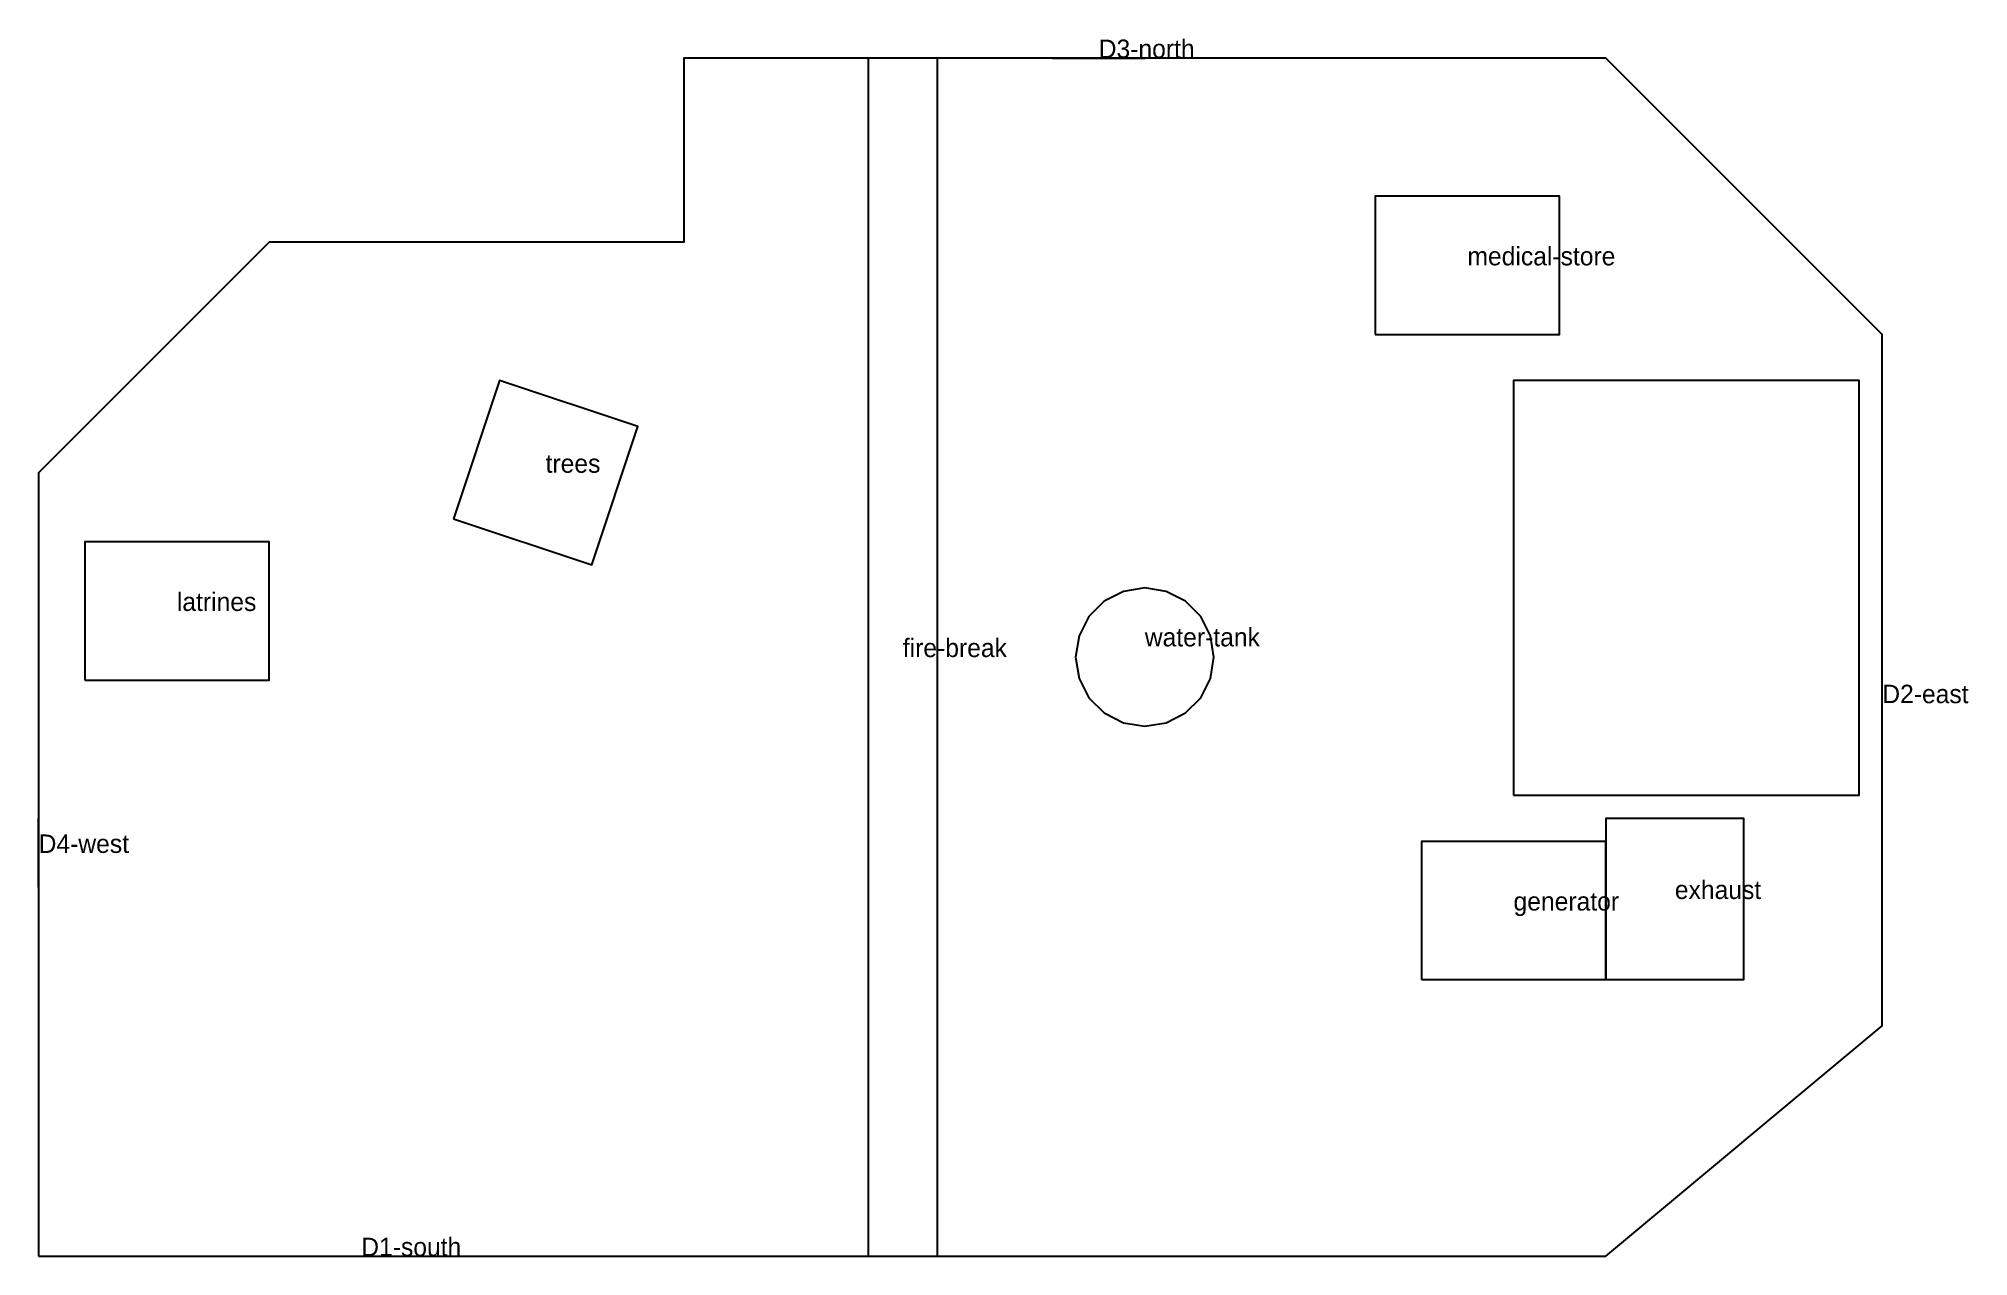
# Model space of a CAD drawing. Header units: metres. Extents: x 0 to 41.9, y 0 to 26.4.
import ezdxf

# ---------------------------------------------------------------- set-up
doc = ezdxf.new("R2010")
doc.units = ezdxf.units.M
for name, color, linetype in [('CAMP_BOUNDARY', 7, 'Continuous'), ('DOORS', 30, 'Continuous'), ('NO_BEDS', 1, 'Continuous'), ('OBSTACLES', 8, 'Continuous'), ('ZONE_MEDICAL_AREA', 6, 'Continuous')]:
    doc.layers.add(name, color=color, linetype=linetype)

msp = doc.modelspace()

# ---------------------------------------------------------------- linework, layer by layer
at = {"layer": 'CAMP_BOUNDARY'}
msp.add_lwpolyline([(0, 0), (34, 0), (40, 5), (40, 20), (34, 26), (14, 26), (14, 22), (5, 22), (0, 17)], close=True, dxfattribs=at)
at = {"layer": 'DOORS'}
for p, q in [((22, 26), (24, 26)), ((40, 11), (40, 13)), ((0, 8), (0, 9.5)), ((6, 0), (8, 0))]:
    msp.add_line(p, q, dxfattribs=at)
at = {"layer": 'NO_BEDS'}
for points in [[(18, 0), (19.5, 0), (19.5, 26), (18, 26)], [(34, 6), (37, 6), (37, 9.5), (34, 9.5)]]:
    msp.add_lwpolyline(points, close=True, dxfattribs=at)
at = {"layer": 'OBSTACLES'}
for points in [[(29, 20), (33, 20), (33, 23), (29, 23)], [(9, 16), (12, 15), (13, 18), (10, 19)], [(1, 12.5), (5, 12.5), (5, 15.5), (1, 15.5)], [(25.5, 13), (25.4266, 13.4635), (25.2135, 13.8817), (24.8817, 14.2135), (24.4635, 14.4266), (24, 14.5), (23.5365, 14.4266), (23.1183, 14.2135), (22.7865, 13.8817), (22.5734, 13.4635), (22.5, 13), (22.5734, 12.5365), (22.7865, 12.1183), (23.1183, 11.7865), (23.5365, 11.5734), (24, 11.5), (24.4635, 11.5734), (24.8817, 11.7865), (25.2135, 12.1183), (25.4266, 12.5365)], [(30, 6), (34, 6), (34, 9), (30, 9)]]:
    msp.add_lwpolyline(points, close=True, dxfattribs=at)
at = {"layer": 'ZONE_MEDICAL_AREA'}
msp.add_lwpolyline([(32, 10), (39.5, 10), (39.5, 19), (32, 19)], close=True, dxfattribs=at)

# ---------------------------------------------------------------- texts
at = {"layer": 'DOORS'}
for s, p in [('D3-north', (23, 26)), ('D2-east', (40, 12)), ('D4-west', (0, 8.75)), ('D1-south', (7, 0))]:
    msp.add_text(s, height=0.4, dxfattribs=at).set_placement(p)
at = {"layer": 'NO_BEDS'}
for s, p in [('fire-break', (18.75, 13)), ('exhaust', (35.5, 7.75))]:
    msp.add_text(s, height=0.4, dxfattribs=at).set_placement(p)
at = {"layer": 'OBSTACLES'}
for s, p in [('medical-store', (31, 21.5)), ('trees', (11, 17)), ('latrines', (3, 14)), ('water-tank', (24, 13.2317)), ('generator', (32, 7.5))]:
    msp.add_text(s, height=0.4, dxfattribs=at).set_placement(p)

doc.saveas('drawing.dxf')
